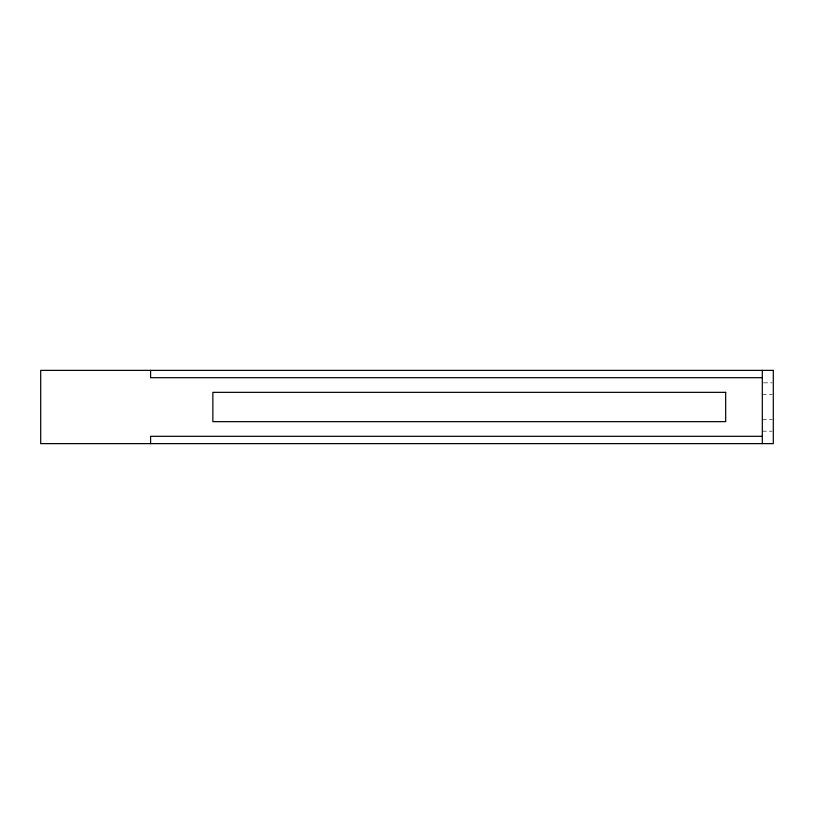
<?xml version="1.0" encoding="UTF-8"?>
<svg xmlns="http://www.w3.org/2000/svg" width="814" height="814" viewBox="0 0 814 814"><rect width="100%" height="100%" fill="white"/><g stroke="black" fill="none" stroke-linecap="round" stroke-linejoin="round"><path stroke-width="0.61" stroke-dasharray="4.07 3.05" d="M763.532 382.834L772.079 382.834M762.311 394.536L772.079 394.536M762.311 419.454L772.079 419.454M762.311 431.176L772.079 431.176"/><path stroke-width="1.22" d="M762.311 377.696L150.59 377.696L150.59 370.37M762.311 436.304L150.59 436.304L150.59 443.63M762.311 370.37L762.311 443.63M773.3 370.37L40.7 370.37L40.7 443.63L773.3 443.63L773.3 370.37M725.681 392.348L212.861 392.348L212.861 421.652L725.681 421.652L725.681 392.348"/></g></svg>
